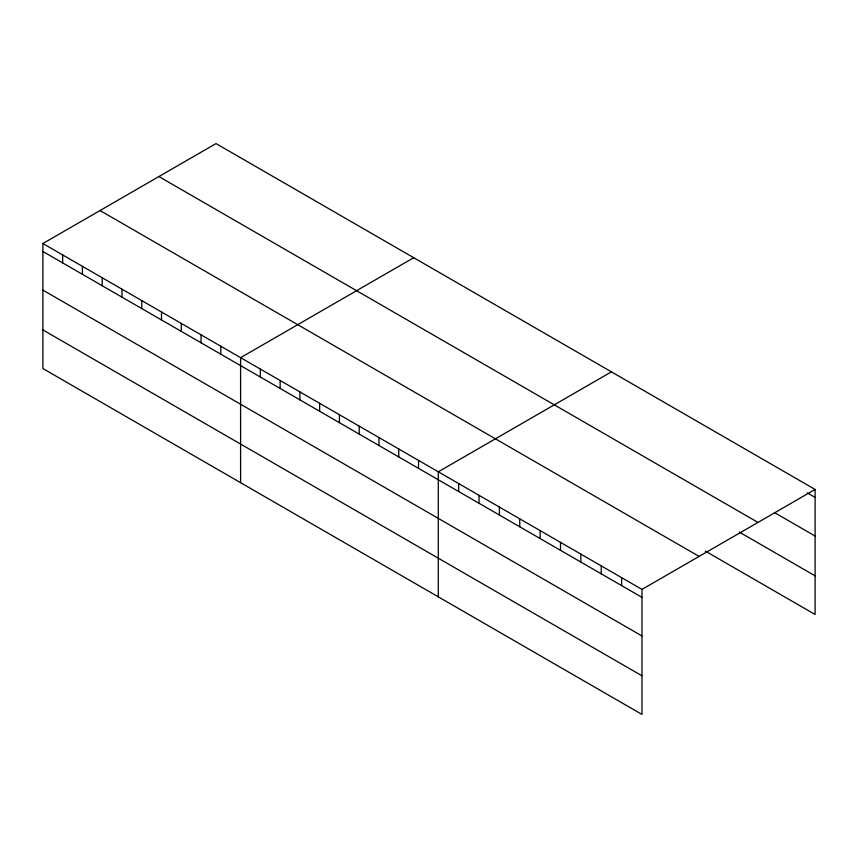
<?xml version="1.0" encoding="UTF-8"?>
<svg xmlns="http://www.w3.org/2000/svg" width="858" height="858" viewBox="0 0 858 858"><rect width="100%" height="100%" fill="white"/><g stroke="black" fill="none" stroke-linecap="round" stroke-linejoin="round"><path stroke-width="1.29" d="M641.977 635.982L641.977 589.403L42.9 243.522L42.9 368.554L641.977 714.424L641.977 635.982L42.9 290.111M42.9 243.522L216.023 143.576L815.1 489.446L815.1 614.478L705.34 551.104M413.717 257.711L240.594 357.668L240.594 482.689M611.411 371.846L438.288 471.803L438.288 596.836M641.977 589.403L815.1 489.446M807.174 492.824L815.1 497.393M774.366 512.516L815.1 536.036M158.891 176.555L757.968 522.425M739.285 532.067L815.1 575.836M100.032 210.542L699.109 556.413M42.9 251.48L641.977 597.35M42.9 329.922L641.977 675.793M621.61 577.638L621.61 585.585M601.233 565.883L601.233 573.83M580.866 554.118L580.866 562.065M560.499 542.363L560.499 550.31M540.132 530.598L540.132 538.545M519.766 518.843L519.766 526.791M499.399 507.078L499.399 515.036M479.021 495.323L479.021 503.271M458.655 483.558L458.655 491.516M418.522 460.392L418.522 468.339M398.745 448.97L398.745 456.928M378.979 437.559L378.979 445.506M359.212 426.147L359.212 434.094M339.446 414.736L339.446 422.683M319.669 403.314L319.669 411.272M299.903 391.902L299.903 399.86M280.137 380.491L280.137 388.438M260.36 369.079L260.36 377.027M220.828 346.246L220.828 354.204M201.051 334.834L201.051 342.782M181.285 323.423L181.285 331.37M161.518 312.012L161.518 319.959M141.752 300.59L141.752 308.548M121.975 289.178L121.975 297.136M102.209 277.767L102.209 285.714M82.443 266.355L82.443 274.303M62.666 254.944L62.666 262.891"/></g></svg>
